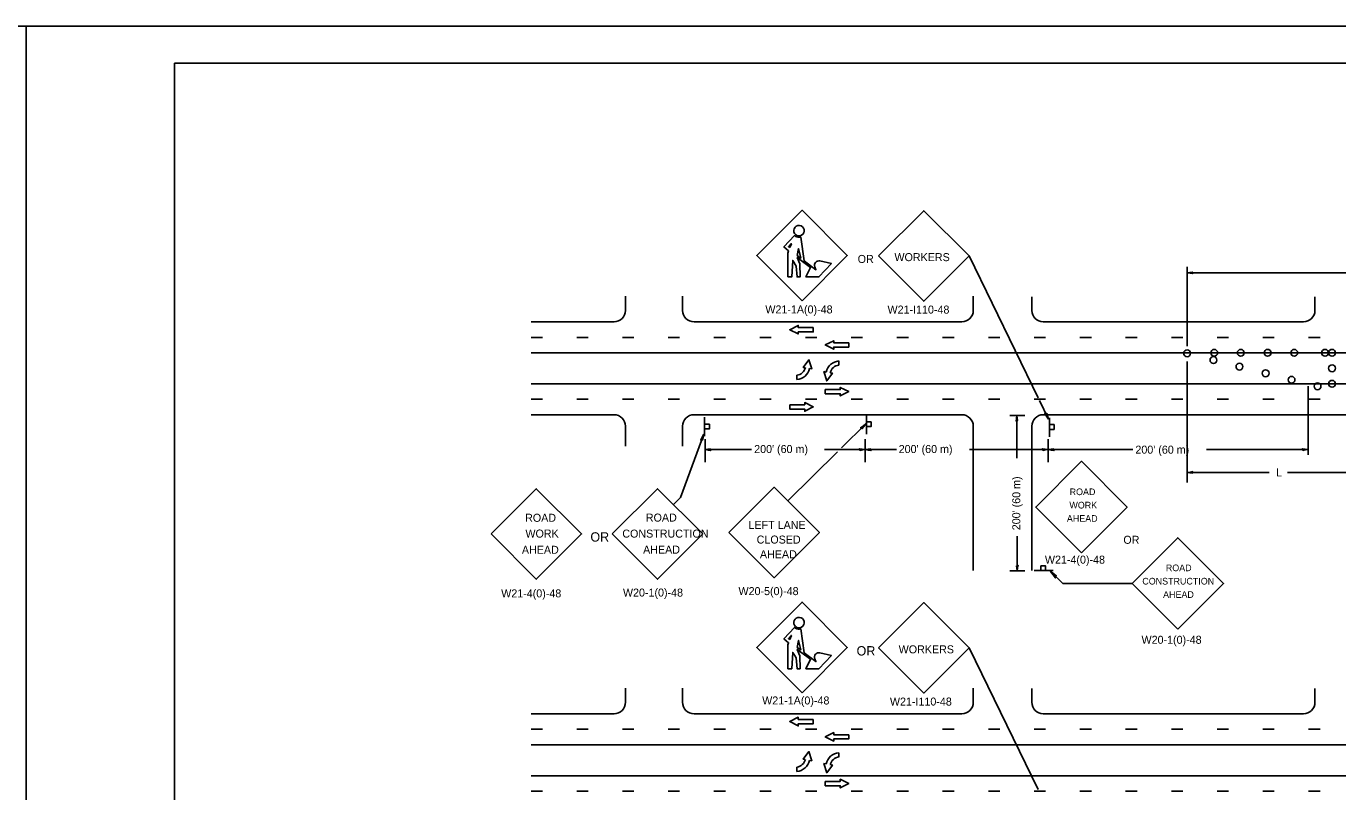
# Model space of a CAD drawing. Extents: x 92217 to 93577, y 75831 to 76271.
# Drawn here: x 92897.4 to 93251.3, y 76064.9 to 76271.4 of the extents above; entities that cross this region are included whole.
import ezdxf

# ---------------------------------------------------------------- set-up
doc = ezdxf.new("R2010")
doc.units = 0
for name, color, linetype in [('Design_PR_EOP', 7, 'Continuous'), ('Design_PR_Roadway Dimensions', 7, 'Continuous'), ('Level 48', 7, 'Continuous'), ('Sheets_50 Reference Boundary', 7, 'Continuous'), ('Sheets_General Details', 7, 'Continuous'), ('Sheets_Printer Plotting Border', 7, 'Continuous'), ('Stage_Construction Traffic Control', 7, 'Continuous'), ('Topo_PMK Symbols', 7, 'Continuous'), ('Topo_Traffic Sign', 7, 'Continuous')]:
    doc.layers.add(name, color=color, linetype=linetype)

msp = doc.modelspace()

# ---------------------------------------------------------------- linework, layer by layer
at = {"layer": 'Design_PR_EOP'}
for p, q in [((93059.08, 76194.75), (93059.08, 76198.59)), ((93074.51, 76194.75), (93074.51, 76198.59)), ((93152.93, 76194.75), (93152.93, 76198.58)), ((93168.75, 76194.75), (93168.75, 76198.46)), ((93245.12, 76194.75), (93245.12, 76198.44)), ((93033.63, 76191.66), (93056, 76191.66)), ((93077.6, 76191.66), (93149.84, 76191.66)), ((93171.83, 76191.66), (93242.04, 76191.66)), ((93033.63, 76166.6), (93056, 76166.6)), ((93077.6, 76166.6), (93149.84, 76166.6)), ((93171.83, 76166.6), (93308.59, 76166.6)), ((93059.08, 76158.12), (93059.08, 76163.51)), ((93074.51, 76158.12), (93074.51, 76163.51)), ((93152.93, 76124.54), (93152.93, 76163.51)), ((93168.75, 76124.54), (93168.75, 76163.51)), ((93059.08, 76089.01), (93059.08, 76092.85)), ((93074.51, 76089.01), (93074.51, 76092.85)), ((93152.93, 76089.01), (93152.93, 76092.84)), ((93168.75, 76089.01), (93168.75, 76092.72)), ((93245.12, 76089.01), (93245.12, 76092.7)), ((93033.63, 76085.93), (93056, 76085.93)), ((93077.6, 76085.93), (93149.84, 76085.93)), ((93171.83, 76085.93), (93242.04, 76085.93))]:
    msp.add_line(p, q, dxfattribs=at)
for centre, start, end in [((93056, 76194.75), 270, 0), ((93077.6, 76194.75), 180, 270), ((93149.84, 76194.75), 270, 0), ((93171.83, 76194.75), 180, 270), ((93242.04, 76194.75), 270, 0), ((93056, 76163.51), 0, 90), ((93077.6, 76163.51), 90, 180), ((93149.84, 76163.51), 0, 90), ((93171.83, 76163.51), 90, 180), ((93056, 76089.01), 270, 0), ((93077.6, 76089.01), 180, 270), ((93149.84, 76089.01), 270, 0), ((93171.83, 76089.01), 180, 270), ((93242.04, 76089.01), 270, 0)]:
    msp.add_arc(centre, 3.09, start, end, dxfattribs=at)
at = {"layer": 'Design_PR_Roadway Dimensions'}
for p, q in [((93210.64, 76185.08), (93210.64, 76206.54)), ((93297.9, 76204.9), (93210.64, 76204.9)), ((93210.64, 76180.97), (93210.64, 76148.28)), ((93243.28, 76174.3), (93243.28, 76155.81)), ((93166.83, 76166.42), (93162.77, 76166.42)), ((93164.71, 76166.42), (93164.71, 76154.9)), ((93080.58, 76160.01), (93080.58, 76153.84)), ((93123.78, 76160.01), (93123.78, 76153.84)), ((93173.15, 76160.01), (93173.15, 76153.84)), ((93080.58, 76157.18), (93093.09, 76157.18)), ((93112.78, 76157.18), (93123.79, 76157.18)), ((93123.79, 76157.18), (93132.2, 76157.18)), ((93151.96, 76157.18), (93173.15, 76157.18)), ((93173.15, 76157.18), (93195.96, 76157.18)), ((93215.86, 76157.18), (93243.28, 76157.18)), ((93210.64, 76151.04), (93232.77, 76151.04)), ((93237.71, 76151.04), (93259.84, 76151.04)), ((93164.8, 76133.87), (93164.8, 76124.45)), ((93166.83, 76124.45), (93162.77, 76124.45))]:
    msp.add_line(p, q, dxfattribs=at)
for points in [[(93212.05, 76204.88), (93212.01, 76205.09), (93211.41, 76205), (93210.64, 76204.9), (93211.46, 76204.79), (93212.18, 76204.67), (93212.05, 76204.88), (93211.99, 76205.02), (93211.15, 76204.9), (93212.07, 76204.74), (93211.93, 76204.92), (93211.55, 76204.9), (93211.92, 76204.84)], [(93164.69, 76165), (93164.9, 76165.05), (93164.81, 76165.65), (93164.71, 76166.42), (93164.6, 76165.6), (93164.47, 76164.88), (93164.69, 76165), (93164.83, 76165.06), (93164.71, 76165.9), (93164.55, 76164.99), (93164.73, 76165.12), (93164.71, 76165.51), (93164.65, 76165.14)], [(93081.99, 76157.17), (93081.95, 76157.38), (93081.35, 76157.29), (93080.58, 76157.18), (93081.4, 76157.07), (93082.12, 76156.95), (93081.99, 76157.17), (93081.93, 76157.31), (93081.09, 76157.18), (93082.01, 76157.03), (93081.87, 76157.2), (93081.49, 76157.18), (93081.86, 76157.12)], [(93122.37, 76157.21), (93122.42, 76156.99), (93123.02, 76157.09), (93123.79, 76157.18), (93122.96, 76157.3), (93122.24, 76157.43), (93122.37, 76157.21), (93122.43, 76157.07), (93123.27, 76157.19), (93122.36, 76157.35), (93122.49, 76157.17), (93122.88, 76157.19), (93122.51, 76157.25)], [(93125.2, 76157.17), (93125.16, 76157.38), (93124.56, 76157.29), (93123.79, 76157.18), (93124.61, 76157.07), (93125.33, 76156.95), (93125.2, 76157.17), (93125.14, 76157.31), (93124.3, 76157.18), (93125.22, 76157.03), (93125.08, 76157.2), (93124.7, 76157.18), (93125.07, 76157.12)], [(93171.73, 76157.21), (93171.78, 76156.99), (93172.38, 76157.09), (93173.15, 76157.18), (93172.32, 76157.3), (93171.6, 76157.43), (93171.73, 76157.21), (93171.79, 76157.07), (93172.63, 76157.19), (93171.72, 76157.35), (93171.85, 76157.17), (93172.23, 76157.19), (93171.86, 76157.25)], [(93174.56, 76157.16), (93174.51, 76157.38), (93173.92, 76157.29), (93173.15, 76157.18), (93173.97, 76157.07), (93174.69, 76156.95), (93174.56, 76157.16), (93174.5, 76157.3), (93173.66, 76157.18), (93174.58, 76157.02), (93174.44, 76157.2), (93174.06, 76157.18), (93174.43, 76157.12)], [(93241.86, 76157.21), (93241.91, 76156.99), (93242.51, 76157.09), (93243.28, 76157.18), (93242.46, 76157.3), (93241.74, 76157.42), (93241.86, 76157.21), (93241.92, 76157.07), (93242.76, 76157.19), (93241.85, 76157.35), (93241.98, 76157.17), (93242.37, 76157.19), (93242, 76157.25)], [(93212.05, 76151.06), (93212.01, 76150.85), (93211.41, 76150.94), (93210.64, 76151.04), (93211.46, 76151.15), (93212.18, 76151.28), (93212.05, 76151.06), (93211.99, 76150.92), (93211.15, 76151.04), (93212.07, 76151.2), (93211.93, 76151.02), (93211.55, 76151.04), (93211.92, 76151.1)], [(93164.82, 76125.87), (93164.61, 76125.82), (93164.7, 76125.22), (93164.8, 76124.45), (93164.91, 76125.27), (93165.04, 76125.99), (93164.82, 76125.87), (93164.68, 76125.81), (93164.8, 76124.97), (93164.96, 76125.88), (93164.78, 76125.75), (93164.81, 76125.36), (93164.86, 76125.73)]]:
    msp.add_lwpolyline(points, dxfattribs=at)
at = {"layer": 'Level 48'}
msp.add_lwpolyline([(92897.4, 76271.44), (93577.4, 76271.44), (93577.4, 75831.44), (92897.4, 75831.44)], close=True, dxfattribs=at)
at = {"layer": 'Sheets_50 Reference Boundary'}
msp.add_lwpolyline([(92937.4, 76261.43), (93567.4, 76261.43), (93567.4, 75861.44), (92937.4, 75861.44)], close=True, dxfattribs=at)
at = {"layer": 'Sheets_General Details'}
msp.add_line((93577.4, 76271.44), (92897.4, 76271.44), dxfattribs=at)
msp.add_lwpolyline([(92937.4, 76261.44), (93567.4, 76261.44), (93567.4, 75841.44), (92937.4, 75841.44)], close=True, dxfattribs=at)
at = {"layer": 'Sheets_Printer Plotting Border'}
for points in [[(92217.4, 75831.44), (92897.4, 75831.44), (92897.4, 76271.44), (92217.4, 76271.44)], [(92897.4, 75831.44), (93577.4, 75831.44), (93577.4, 76271.44), (92897.4, 76271.44)]]:
    msp.add_lwpolyline(points, close=True, dxfattribs=at)
at = {"layer": 'Stage_Construction Traffic Control'}
for centre in [(93210.64, 76183.19), (93217.95, 76183.31), (93225.12, 76183.31), (93232.36, 76183.31), (93239.54, 76183.31), (93247.85, 76183.31), (93249.75, 76183.31), (93217.75, 76181.35), (93224.76, 76179.59), (93249.75, 76179.13), (93231.82, 76177.8), (93238.82, 76176.04), (93249.75, 76174.95), (93245.83, 76174.28)]:
    msp.add_circle(centre, 0.926, dxfattribs=at)
at = {"layer": 'Topo_PMK Symbols'}
for p, q in [((93033.63, 76183.31), (93507.24, 76183.31)), ((93116.66, 76179.95), (93116.66, 76181.11)), ((93105.33, 76177.26), (93105.33, 76176.1)), ((93033.63, 76174.95), (93507.24, 76174.95)), ((93033.63, 76077.57), (93507.24, 76077.57)), ((93116.66, 76074.21), (93116.66, 76075.37)), ((93105.33, 76071.52), (93105.33, 76070.36)), ((93033.63, 76069.21), (93507.24, 76069.21))]:
    msp.add_line(p, q, dxfattribs=at)
for points in [[(93109.78, 76190.12), (93109.78, 76188.96), (93105.73, 76188.96), (93105.73, 76188.39), (93103.41, 76189.54), (93105.73, 76190.7), (93105.73, 76190.12), (93109.78, 76190.12)], [(93033.63, 76187.49), (93036.69, 76187.49)], [(93045.94, 76187.49), (93049.03, 76187.49)], [(93058.29, 76187.49), (93061.37, 76187.49)], [(93070.63, 76187.49), (93073.71, 76187.49)], [(93082.97, 76187.49), (93086.06, 76187.49)], [(93095.31, 76187.49), (93098.4, 76187.49)], [(93107.66, 76187.49), (93110.74, 76187.49)], [(93119.35, 76186.01), (93119.35, 76184.85), (93115.3, 76184.85), (93115.3, 76184.27), (93112.98, 76185.43), (93115.3, 76186.59), (93115.3, 76186.01), (93119.35, 76186.01)], [(93120, 76187.49), (93123.08, 76187.49)], [(93132.34, 76187.49), (93135.43, 76187.49)], [(93144.68, 76187.49), (93147.77, 76187.49)], [(93157.03, 76187.49), (93160.11, 76187.49)], [(93169.37, 76187.49), (93172.45, 76187.49)], [(93181.71, 76187.49), (93184.8, 76187.49)], [(93194.05, 76187.49), (93197.14, 76187.49)], [(93206.4, 76187.49), (93209.48, 76187.49)], [(93218.74, 76187.49), (93221.82, 76187.49)], [(93231.08, 76187.49), (93234.17, 76187.49)], [(93243.42, 76187.49), (93246.51, 76187.49)], [(93107.62, 76179.28), (93107.06, 76179.38), (93108.6, 76181.46), (93109.34, 76178.98), (93108.76, 76179.07)], [(93114.36, 76177.93), (93114.93, 76177.83), (93113.39, 76175.75), (93112.65, 76178.23), (93113.22, 76178.13)], [(93112.98, 76173.41), (93112.98, 76172.25), (93117.03, 76172.25), (93117.03, 76171.67), (93119.35, 76172.83), (93117.03, 76173.99), (93117.03, 76173.41), (93112.98, 76173.41)], [(93033.63, 76170.77), (93036.69, 76170.77)], [(93045.94, 76170.77), (93049.03, 76170.77)], [(93058.29, 76170.77), (93061.37, 76170.77)], [(93070.63, 76170.77), (93073.71, 76170.77)], [(93082.97, 76170.77), (93086.06, 76170.77)], [(93095.31, 76170.77), (93098.4, 76170.77)], [(93103.41, 76169.29), (93103.41, 76168.14), (93107.46, 76168.14), (93107.46, 76167.56), (93109.78, 76168.72), (93107.46, 76169.87), (93107.46, 76169.29), (93103.41, 76169.29)], [(93107.66, 76170.77), (93110.74, 76170.77)], [(93120, 76170.77), (93123.08, 76170.77)], [(93132.34, 76170.77), (93135.43, 76170.77)], [(93144.68, 76170.77), (93147.77, 76170.77)], [(93157.03, 76170.77), (93160.11, 76170.77)], [(93169.37, 76170.77), (93172.45, 76170.77)], [(93181.71, 76170.77), (93184.8, 76170.77)], [(93194.05, 76170.77), (93197.14, 76170.77)], [(93206.4, 76170.77), (93209.48, 76170.77)], [(93218.74, 76170.77), (93221.82, 76170.77)], [(93231.08, 76170.77), (93234.17, 76170.77)], [(93243.42, 76170.77), (93246.51, 76170.77)], [(93109.78, 76084.38), (93109.78, 76083.23), (93105.73, 76083.23), (93105.73, 76082.65), (93103.41, 76083.81), (93105.73, 76084.96), (93105.73, 76084.38), (93109.78, 76084.38)], [(93033.63, 76081.75), (93036.69, 76081.75)], [(93045.94, 76081.75), (93049.03, 76081.75)], [(93058.29, 76081.75), (93061.37, 76081.75)], [(93070.63, 76081.75), (93073.71, 76081.75)], [(93082.97, 76081.75), (93086.06, 76081.75)], [(93095.31, 76081.75), (93098.4, 76081.75)], [(93107.66, 76081.75), (93110.74, 76081.75)], [(93119.35, 76080.27), (93119.35, 76079.11), (93115.3, 76079.11), (93115.3, 76078.53), (93112.98, 76079.69), (93115.3, 76080.85), (93115.3, 76080.27), (93119.35, 76080.27)], [(93120, 76081.75), (93123.08, 76081.75)], [(93132.34, 76081.75), (93135.43, 76081.75)], [(93144.68, 76081.75), (93147.77, 76081.75)], [(93157.03, 76081.75), (93160.11, 76081.75)], [(93169.37, 76081.75), (93172.45, 76081.75)], [(93181.71, 76081.75), (93184.8, 76081.75)], [(93194.05, 76081.75), (93197.14, 76081.75)], [(93206.4, 76081.75), (93209.48, 76081.75)], [(93218.74, 76081.75), (93221.82, 76081.75)], [(93231.08, 76081.75), (93234.17, 76081.75)], [(93243.42, 76081.75), (93246.51, 76081.75)], [(93107.62, 76073.54), (93107.06, 76073.64), (93108.6, 76075.72), (93109.34, 76073.24), (93108.76, 76073.34)], [(93114.36, 76072.19), (93114.93, 76072.09), (93113.39, 76070.01), (93112.65, 76072.49), (93113.22, 76072.39)], [(93112.98, 76067.67), (93112.98, 76066.51), (93117.03, 76066.51), (93117.03, 76065.93), (93119.35, 76067.09), (93117.03, 76068.25), (93117.03, 76067.67), (93112.98, 76067.67)], [(93033.63, 76065.04), (93036.69, 76065.04)], [(93045.94, 76065.04), (93049.03, 76065.04)], [(93058.29, 76065.04), (93061.37, 76065.04)], [(93070.63, 76065.04), (93073.71, 76065.04)], [(93082.97, 76065.04), (93086.06, 76065.04)], [(93095.31, 76065.04), (93098.4, 76065.04)], [(93107.66, 76065.04), (93110.74, 76065.04)], [(93120, 76065.04), (93123.08, 76065.04)], [(93132.34, 76065.04), (93135.43, 76065.04)], [(93144.68, 76065.04), (93147.77, 76065.04)], [(93157.03, 76065.04), (93160.11, 76065.04)], [(93169.37, 76065.04), (93172.45, 76065.04)], [(93181.71, 76065.04), (93184.8, 76065.04)], [(93194.05, 76065.04), (93197.14, 76065.04)], [(93206.4, 76065.04), (93209.48, 76065.04)], [(93218.74, 76065.04), (93221.82, 76065.04)], [(93231.08, 76065.04), (93234.17, 76065.04)], [(93243.42, 76065.04), (93246.51, 76065.04)]]:
    msp.add_lwpolyline(points, dxfattribs=at)
for centre, radius, start, end in [((93105, 76179.95), 2.71, 276.9303, 346.9748), ((93116.99, 76177.26), 3.87, 94.8518, 166.9748), ((93117, 76177.32), 2.71, 96.9303, 166.9748), ((93105, 76179.95), 3.87, 274.8518, 346.9748), ((93105, 76074.21), 2.71, 276.9303, 346.9748), ((93105, 76074.21), 3.87, 274.8518, 346.9748), ((93116.99, 76071.52), 3.87, 94.8518, 166.9748), ((93117, 76071.58), 2.71, 96.9303, 166.9748)]:
    msp.add_arc(centre, radius, start, end, dxfattribs=at)
at = {"layer": 'Topo_Traffic Sign'}
for p, q in [((93170.45, 76171.18), (93151.79, 76209.44)), ((93173.25, 76165.45), (93170.81, 76170.44)), ((93080.45, 76165.92), (93080.45, 76160.78)), ((93124.09, 76166.54), (93124.09, 76161.4)), ((93173.47, 76165.77), (93173.47, 76160.63)), ((93117.38, 76157.63), (93123.95, 76164.13)), ((93073.94, 76144.3), (93080.26, 76161.35)), ((93102.91, 76143.33), (93116.33, 76156.59)), ((93072.02, 76142.38), (93073.94, 76144.3)), ((93169.34, 76124.55), (93174.48, 76124.55)), ((93173.82, 76124.31), (93177.08, 76121.07)), ((93195.78, 76121.07), (93177.08, 76121.07)), ((93170.45, 76065.45), (93151.79, 76103.7))]:
    msp.add_line(p, q, dxfattribs=at)
for points in [[(93106.73, 76197.35), (93118.95, 76209.56), (93106.73, 76221.78), (93094.52, 76209.56), (93106.73, 76197.35)], [(93172.51, 76166.89), (93172.76, 76166.95), (93172.96, 76166.29), (93173.25, 76165.45), (93172.72, 76166.24), (93172.23, 76166.91), (93172.51, 76166.89), (93172.69, 76166.9), (93172.99, 76165.98), (93172.36, 76166.84), (93172.62, 76166.79), (93172.78, 76166.38), (93172.54, 76166.73)], [(93122.78, 76163), (93122.99, 76162.87), (93123.4, 76163.43), (93123.95, 76164.13), (93123.19, 76163.56), (93122.51, 76163.08), (93122.78, 76163), (93122.95, 76162.94), (93123.53, 76163.71), (93122.66, 76163.1), (93122.91, 76163.07), (93123.21, 76163.4), (93122.86, 76163.14)], [(93079.68, 76159.83), (93079.92, 76159.8), (93080.06, 76160.48), (93080.26, 76161.35), (93079.81, 76160.51), (93079.39, 76159.78), (93079.68, 76159.83), (93079.85, 76159.85), (93080.05, 76160.79), (93079.52, 76159.87), (93079.77, 76159.95), (93079.89, 76160.37), (93079.68, 76159.99)], [(93182.12, 76129.35), (93194.46, 76141.7), (93182.12, 76154.04), (93169.78, 76141.7), (93182.12, 76129.35)], [(93208.12, 76108.72), (93220.47, 76121.07), (93208.12, 76133.41), (93195.78, 76121.07), (93208.12, 76108.72)], [(93175.18, 76122.92), (93175.34, 76123.17), (93174.67, 76123.66), (93173.82, 76124.31), (93174.51, 76123.4), (93175.09, 76122.58), (93175.18, 76122.92), (93175.26, 76123.12), (93174.33, 76123.81), (93175.06, 76122.77), (93175.1, 76123.07), (93174.7, 76123.42), (93175.01, 76123.01)], [(93106.73, 76091.61), (93118.95, 76103.82), (93106.73, 76116.04), (93094.52, 76103.82), (93106.73, 76091.61)]]:
    msp.add_lwpolyline(points, dxfattribs=at)
for points in [[(93127.36, 76209.44), (93139.57, 76197.22), (93151.79, 76209.44), (93139.57, 76221.66)], [(93102.93, 76203.81), (93103.97, 76203.81), (93104.22, 76208.23), (93105.14, 76206.73), (93105.38, 76203.81), (93106.21, 76203.81), (93106.18, 76207.29), (93105.46, 76209.03), (93109.03, 76206.37), (93107.8, 76203.81), (93111.29, 76203.81), (93114.65, 76207.37), (93111.57, 76208.09), (93111.25, 76208.12), (93110.93, 76208.07), (93110.63, 76207.92), (93110.39, 76207.71), (93110.21, 76207.43), (93110.12, 76207.12), (93110.14, 76206.88), (93110.18, 76206.48), (93110.49, 76205.72), (93107.28, 76208.12), (93106.4, 76214.56), (93106.04, 76214.49), (93105.68, 76214.5), (93105.32, 76214.58), (93104.99, 76214.73), (93104.7, 76214.94), (93101.86, 76211.89), (93103.1, 76210.8), (93102.88, 76210.24)], [(93107.32, 76216.12), (93107.21, 76215.7), (93106.97, 76215.32), (93106.63, 76215.04), (93106.22, 76214.88), (93105.78, 76214.85), (93105.35, 76214.96), (93104.98, 76215.2), (93104.7, 76215.53), (93104.53, 76215.95), (93104.51, 76216.38), (93104.61, 76216.81), (93104.85, 76217.19), (93105.19, 76217.47), (93105.6, 76217.63), (93106.04, 76217.66), (93106.47, 76217.55), (93106.84, 76217.32), (93107.12, 76216.98), (93107.29, 76216.57)], [(93103.46, 76211.71), (93103.07, 76212.01), (93103.8, 76212.78), (93103.87, 76212.74)], [(93105.43, 76209.54), (93105.82, 76211.43), (93106.38, 76208.87)], [(93081.74, 76164.09), (93080.45, 76164.09), (93080.45, 76162.8), (93081.74, 76162.8)], [(93125.38, 76164.71), (93124.09, 76164.71), (93124.09, 76163.42), (93125.38, 76163.42)], [(93174.76, 76163.93), (93173.47, 76163.93), (93173.47, 76162.64), (93174.76, 76162.64)], [(93022.81, 76134.43), (93035.03, 76122.21), (93047.25, 76134.43), (93035.03, 76146.65)], [(93055.53, 76134.43), (93067.74, 76122.21), (93079.96, 76134.43), (93067.74, 76146.65)], [(93086.98, 76134.82), (93099.2, 76122.61), (93111.42, 76134.82), (93099.2, 76147.04)], [(93171.18, 76125.83), (93171.18, 76124.55), (93172.47, 76124.55), (93172.47, 76125.83)], [(93127.36, 76103.7), (93139.57, 76091.48), (93151.79, 76103.7), (93139.57, 76115.92)], [(93102.93, 76098.07), (93103.97, 76098.07), (93104.22, 76102.49), (93105.14, 76101), (93105.38, 76098.07), (93106.21, 76098.07), (93106.18, 76101.55), (93105.46, 76103.3), (93109.03, 76100.63), (93107.8, 76098.07), (93111.29, 76098.07), (93114.65, 76101.63), (93111.57, 76102.35), (93111.25, 76102.39), (93110.93, 76102.33), (93110.63, 76102.19), (93110.39, 76101.97), (93110.21, 76101.7), (93110.12, 76101.38), (93110.14, 76101.14), (93110.18, 76100.74), (93110.49, 76099.98), (93107.28, 76102.39), (93106.4, 76108.82), (93106.04, 76108.75), (93105.68, 76108.76), (93105.32, 76108.84), (93104.99, 76108.99), (93104.7, 76109.2), (93101.86, 76106.15), (93103.1, 76105.07), (93102.88, 76104.51)], [(93107.32, 76110.39), (93107.21, 76109.96), (93106.97, 76109.58), (93106.63, 76109.3), (93106.22, 76109.14), (93105.78, 76109.11), (93105.35, 76109.22), (93104.98, 76109.46), (93104.7, 76109.79), (93104.53, 76110.21), (93104.51, 76110.65), (93104.61, 76111.07), (93104.85, 76111.45), (93105.19, 76111.73), (93105.6, 76111.9), (93106.04, 76111.92), (93106.47, 76111.82), (93106.84, 76111.58), (93107.12, 76111.24), (93107.29, 76110.83)], [(93103.46, 76105.98), (93103.07, 76106.27), (93103.8, 76107.04), (93103.87, 76107)], [(93105.43, 76103.8), (93105.82, 76105.7), (93106.38, 76103.13)]]:
    msp.add_lwpolyline(points, close=True, dxfattribs=at)

# ---------------------------------------------------------------- texts
at = {"layer": 'Design_PR_Roadway Dimensions'}
for s, p in [("200' (60 m)", (93093.82, 76156.27)), ("200' (60 m)", (93132.82, 76156.27)), ("200' (60 m)", (93196.69, 76156.1)), ('L', (93234.63, 76149.96))]:
    msp.add_text(s, height=2.16, dxfattribs=at).set_placement(p)
msp.add_text("200' (60 m)", height=2.16, rotation=90, dxfattribs=at).set_placement((93165.63, 76135.44))
at = {"layer": 'Topo_Traffic Sign'}
for s, height, p in [('OR', 2.16, (93121.75, 76207.56)), ('WORKERS', 2.16, (93131.67, 76208.05)), ('W21-1A(0)-48', 2.1597, (93096.84, 76193.94)), ('W21-I110-48', 2.1597, (93129.8, 76193.9)), ('ROAD', 1.8, (93178.94, 76144.91)), ('WORK', 1.8, (93178.88, 76141.31)), ('ROAD', 2.16, (93032.01, 76137.72)), ('ROAD', 2.16, (93064.59, 76137.77)), ('LEFT LANE', 2.16, (93092.29, 76135.79)), ('AHEAD', 1.8, (93178.2, 76137.71)), ('WORK', 2.16, (93032.1, 76133.46)), ('OR', 2.52, (93049.63, 76132.37)), ('CONSTRUCTION', 2.1598, (93058.24, 76133.45)), ('CLOSED', 2.16, (93094.49, 76131.84)), ('OR', 2.16, (93193.44, 76131.78)), ('AHEAD', 2.16, (93031.14, 76129.08)), ('AHEAD', 2.16, (93063.85, 76129.13)), ('AHEAD', 2.16, (93095.37, 76127.87)), ('W21-4(0)-48', 2.1597, (93172.27, 76126.42)), ('W21-4(0)-48', 2.1597, (93025.56, 76117.32)), ('W20-1(0)-48', 2.1597, (93058.41, 76117.54)), ('W20-5(0)-48', 2.1597, (93089.59, 76117.93)), ('W20-1(0)-48', 2.1597, (93198.34, 76104.8)), ('OR', 2.52, (93121.46, 76101.64)), ('WORKERS', 2.16, (93132.81, 76102.22)), ('W21-1A(0)-48', 2.1597, (93095.98, 76088.42)), ('W21-I110-48', 2.1597, (93130.45, 76088.13))]:
    msp.add_text(s, height=height, dxfattribs=at).set_placement(p)
for s, height, p in [('ROAD', 1.8, (93204.9, 76124.39)), ('CONSTRUCTION', 1.7999, (93198.55, 76120.79)), ('AHEAD', 1.8, (93204.16, 76117.19))]:
    msp.add_text(s, height=height, rotation=0.0011, dxfattribs=at).set_placement(p)

doc.saveas('drawing.dxf')
